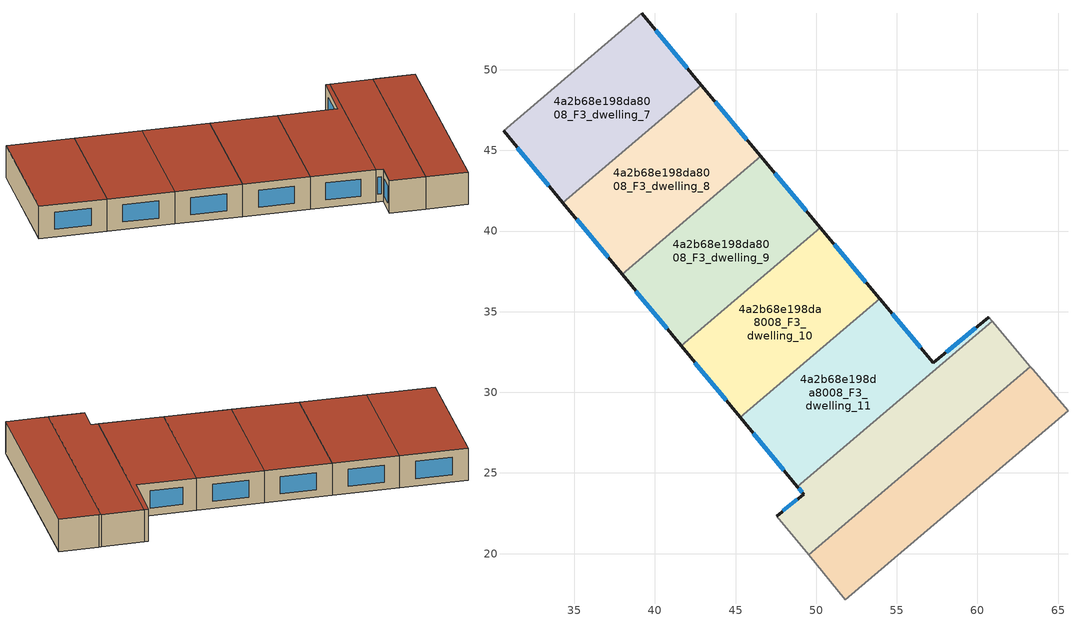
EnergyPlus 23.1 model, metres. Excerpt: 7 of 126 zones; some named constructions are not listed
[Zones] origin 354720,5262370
4a2b68e198da8008_F3_dwelling_10
 floor to 4a2b68e198da8008_F2_dwelling_10 (EU_floor_Construction): 50.26,40.21 53.93,35.8 45.28,28.46 41.62,32.89 z9
 wall outside (EU_wall_Construction): 41.62,32.89 45.28,28.46 / 53.93,35.8 50.26,40.21 z9:12
 wall to 4a2b68e198da8008_F3_dwelling_11 (EU_wall_Construction): 45.28,28.46 53.93,35.8 z9:12
 wall to 4a2b68e198da8008_F3_dwelling_9 (EU_wall_Construction): 50.26,40.21 41.62,32.89 z9:12
 window (EU_Window_Construction): 42.48,31.85 44.42,29.5 / 53.07,36.84 51.12,39.17 z9.7:11.3
 roof outside (EU_roof_Construction): 53.93,35.8 50.26,40.21 41.62,32.89 45.28,28.46 z12
4a2b68e198da8008_F3_dwelling_11
 floor to 4a2b68e198da8008_F2_dwelling_11 (EU_floor_Construction): 60.69,34.67 60.91,34.41 48.83,24.16 45.28,28.46 53.93,35.8 57.25,31.82 z9
 wall outside (EU_wall_Construction): 60.69,34.67 57.25,31.82 53.93,35.8 / 45.28,28.46 48.83,24.16 z9:12
 wall to 4a2b68e198da8008_F3_dwelling_12 (EU_wall_Construction): 48.83,24.16 60.91,34.41 z9:12
 wall to 4a2b68e198da8008_F3_dwelling_27 (EU_wall_Construction): 60.91,34.41 60.69,34.67 z9:12
 window (EU_Window_Construction): 59.88,34 58.06,32.49 / 46.11,27.45 47.99,25.17 / 56.47,32.76 54.71,34.87 z9.7:11.3
 roof outside (EU_roof_Construction): 57.25,31.82 53.93,35.8 45.28,28.46 48.83,24.16 60.91,34.41 60.69,34.67 z12
4a2b68e198da8008_F3_dwelling_12
 floor to 4a2b68e198da8008_F2_dwelling_12 (EU_floor_Construction): 60.91,34.41 63.29,31.6 49.52,19.93 47.54,22.32 49.22,23.69 48.83,24.16 z9
 wall outside (EU_wall_Construction): 48.83,24.16 49.22,23.69 47.54,22.32 z9:12
 wall to 4a2b68e198da8008_F3_dwelling_13 (EU_wall_Construction): 49.52,19.93 63.29,31.6 z9:12
 wall adiabatic (EU_wall_Construction): 47.54,22.32 49.52,19.93 z9:12
 wall to 4a2b68e198da8008_F3_dwelling_27 (EU_wall_Construction): 63.29,31.6 60.91,34.4 z9:12
 window (EU_Window_Construction): 48.82,23.37 47.94,22.64 / 48.92,24.05 49.12,23.8 z9.7:11.3
 roof outside (EU_roof_Construction): 63.29,31.6 60.91,34.41 48.83,24.16 49.22,23.69 47.54,22.32 49.52,19.93 z12
4a2b68e198da8008_F3_dwelling_13
 floor to 4a2b68e198da8008_F2_dwelling_13 (EU_floor_Construction): 63.29,31.6 65.61,28.85 51.82,17.15 49.52,19.93 z9
 wall to 4a2b68e198da8008_F3_dwelling_14 (EU_wall_Construction): 51.82,17.15 65.61,28.85 z9:12
 wall adiabatic (EU_wall_Construction): 49.52,19.93 51.82,17.15 z9:12
 wall to 4a2b68e198da8008_F3_dwelling_28 (EU_wall_Construction): 65.61,28.85 63.42,31.44 z9:12
 wall to 4a2b68e198da8008_F3_dwelling_27 (EU_wall_Construction): 63.42,31.44 63.29,31.6 z9:12
 roof outside (EU_roof_Construction): 65.61,28.85 63.29,31.6 49.52,19.93 51.82,17.15 z12
4a2b68e198da8008_F3_dwelling_7
 floor to 4a2b68e198da8008_F2_dwelling_7 (EU_floor_Construction): 39.18,53.49 42.88,49.05 34.29,41.77 30.61,46.23 z9
 wall outside (EU_wall_Construction): 30.61,46.23 34.29,41.77 / 42.88,49.05 39.18,53.49 z9:12
 wall to 4a2b68e198da8008_F3_dwelling_8 (EU_wall_Construction): 34.29,41.77 42.88,49.05 z9:12
 wall to 4a2b68e198da8008_F3_dwelling_6 (EU_wall_Construction): 39.18,53.49 30.61,46.23 z9:12
 window (EU_Window_Construction): 31.47,45.18 33.43,42.82 / 42.01,50.1 40.05,52.45 z9.7:11.3
 roof outside (EU_roof_Construction): 42.88,49.05 39.18,53.49 30.61,46.23 34.29,41.77 z12
4a2b68e198da8008_F3_dwelling_8
 floor to 4a2b68e198da8008_F2_dwelling_8 (EU_floor_Construction): 42.88,49.05 46.58,44.63 37.96,37.32 34.29,41.77 z9
 wall outside (EU_wall_Construction): 34.29,41.77 37.96,37.32 / 46.58,44.63 42.88,49.05 z9:12
 wall to 4a2b68e198da8008_F3_dwelling_9 (EU_wall_Construction): 37.96,37.32 46.58,44.63 z9:12
 window (EU_Window_Construction): 35.15,40.72 37.1,38.37 / 45.71,45.67 43.75,48.01 z9.7:11.3
 roof outside (EU_roof_Construction): 46.58,44.63 42.88,49.05 34.29,41.77 37.96,37.32 z12
4a2b68e198da8008_F3_dwelling_9
 floor to 4a2b68e198da8008_F2_dwelling_9 (EU_floor_Construction): 46.58,44.63 50.26,40.21 41.62,32.89 37.96,37.32 z9
 wall outside (EU_wall_Construction): 37.96,37.32 41.62,32.89 / 50.26,40.21 46.58,44.63 z9:12
 window (EU_Window_Construction): 38.82,36.28 40.76,33.93 / 49.39,41.25 47.44,43.59 z9.7:11.3
 roof outside (EU_roof_Construction): 50.26,40.21 46.58,44.63 37.96,37.32 41.62,32.89 z12
[SCHEDULE:FILE] Column Number=1; Rows to Skip at Top=0; Number of Hours of Data=8760; Column Separator=Comma; Interpolate to Timestep=No; Minutes per Item=60; Adjust Schedule for Daylight Savings=Yes
Name | File
EU_Step8_GainSchedule_4a2b68e198da8008_F0_dwelling_23_f000 | ../../schedules/4a2b68e198da8008/4a2b68e198da8008_F0_dwelling_23_f000_gain.csv
EU_Step8_GainSchedule_4a2b68e198da8008_F0_dwelling_24_f000 | ../../schedules/4a2b68e198da8008/4a2b68e198da8008_F0_dwelling_24_f000_gain.csv
EU_Step8_GainSchedule_4a2b68e198da8008_F0_dwelling_25_f000 | ../../schedules/4a2b68e198da8008/4a2b68e198da8008_F0_dwelling_25_f000_gain.csv
EU_Step8_GainSchedule_4a2b68e198da8008_F0_dwelling_26_f000 | ../../schedules/4a2b68e198da8008/4a2b68e198da8008_F0_dwelling_26_f000_gain.csv
EU_Step8_GainSchedule_4a2b68e198da8008_F0_dwelling_27_f000 | ../../schedules/4a2b68e198da8008/4a2b68e198da8008_F0_dwelling_27_f000_gain.csv
EU_Step8_GainSchedule_4a2b68e198da8008_F0_dwelling_28_f000 | ../../schedules/4a2b68e198da8008/4a2b68e198da8008_F0_dwelling_28_f000_gain.csv
EU_Step8_GainSchedule_4a2b68e198da8008_F0_dwelling_29_f000 | ../../schedules/4a2b68e198da8008/4a2b68e198da8008_F0_dwelling_29_f000_gain.csv
EU_Step8_GainSchedule_4a2b68e198da8008_F0_dwelling_30_f000 | ../../schedules/4a2b68e198da8008/4a2b68e198da8008_F0_dwelling_30_f000_gain.csv
EU_Step8_GainSchedule_4a2b68e198da8008_F0_dwelling_31_f000 | ../../schedules/4a2b68e198da8008/4a2b68e198da8008_F0_dwelling_31_f000_gain.csv
EU_Step8_GainSchedule_4a2b68e198da8008_F3_dwelling_15_f000 | ../../schedules/4a2b68e198da8008/4a2b68e198da8008_F3_dwelling_15_f000_gain.csv
EU_Step8_GainSchedule_4a2b68e198da8008_F3_dwelling_16_f000 | ../../schedules/4a2b68e198da8008/4a2b68e198da8008_F3_dwelling_16_f000_gain.csv
EU_Step8_GainSchedule_4a2b68e198da8008_F3_dwelling_17_f000 | ../../schedules/4a2b68e198da8008/4a2b68e198da8008_F3_dwelling_17_f000_gain.csv
EU_Step8_GainSchedule_4a2b68e198da8008_F3_dwelling_18_f000 | ../../schedules/4a2b68e198da8008/4a2b68e198da8008_F3_dwelling_18_f000_gain.csv
EU_Step8_GainSchedule_4a2b68e198da8008_F3_dwelling_19_f000 | ../../schedules/4a2b68e198da8008/4a2b68e198da8008_F3_dwelling_19_f000_gain.csv
EU_Step8_GainSchedule_4a2b68e198da8008_F3_dwelling_20_f000 | ../../schedules/4a2b68e198da8008/4a2b68e198da8008_F3_dwelling_20_f000_gain.csv
EU_Step8_GainSchedule_4a2b68e198da8008_F3_dwelling_21_f000 | ../../schedules/4a2b68e198da8008/4a2b68e198da8008_F3_dwelling_21_f000_gain.csv
EU_Step8_GainSchedule_4a2b68e198da8008_F3_dwelling_22_f000 | ../../schedules/4a2b68e198da8008/4a2b68e198da8008_F3_dwelling_22_f000_gain.csv
EU_Step8_GainSchedule_4a2b68e198da8008_F3_dwelling_23_f000 | ../../schedules/4a2b68e198da8008/4a2b68e198da8008_F3_dwelling_23_f000_gain.csv
EU_Step8_GainSchedule_4a2b68e198da8008_F3_dwelling_24_f000 | ../../schedules/4a2b68e198da8008/4a2b68e198da8008_F3_dwelling_24_f000_gain.csv
EU_Step8_GainSchedule_4a2b68e198da8008_F3_dwelling_25_f000 | ../../schedules/4a2b68e198da8008/4a2b68e198da8008_F3_dwelling_25_f000_gain.csv
EU_Step8_GainSchedule_4a2b68e198da8008_F3_dwelling_26_f000 | ../../schedules/4a2b68e198da8008/4a2b68e198da8008_F3_dwelling_26_f000_gain.csv
EU_Step8_GainSchedule_4a2b68e198da8008_F3_dwelling_27_f000 | ../../schedules/4a2b68e198da8008/4a2b68e198da8008_F3_dwelling_27_f000_gain.csv
EU_Step8_GainSchedule_4a2b68e198da8008_F3_dwelling_28_f000 | ../../schedules/4a2b68e198da8008/4a2b68e198da8008_F3_dwelling_28_f000_gain.csv
EU_Step8_GainSchedule_4a2b68e198da8008_F3_dwelling_29_f000 | ../../schedules/4a2b68e198da8008/4a2b68e198da8008_F3_dwelling_29_f000_gain.csv
EU_Step8_GainSchedule_4a2b68e198da8008_F3_dwelling_30_f000 | ../../schedules/4a2b68e198da8008/4a2b68e198da8008_F3_dwelling_30_f000_gain.csv
